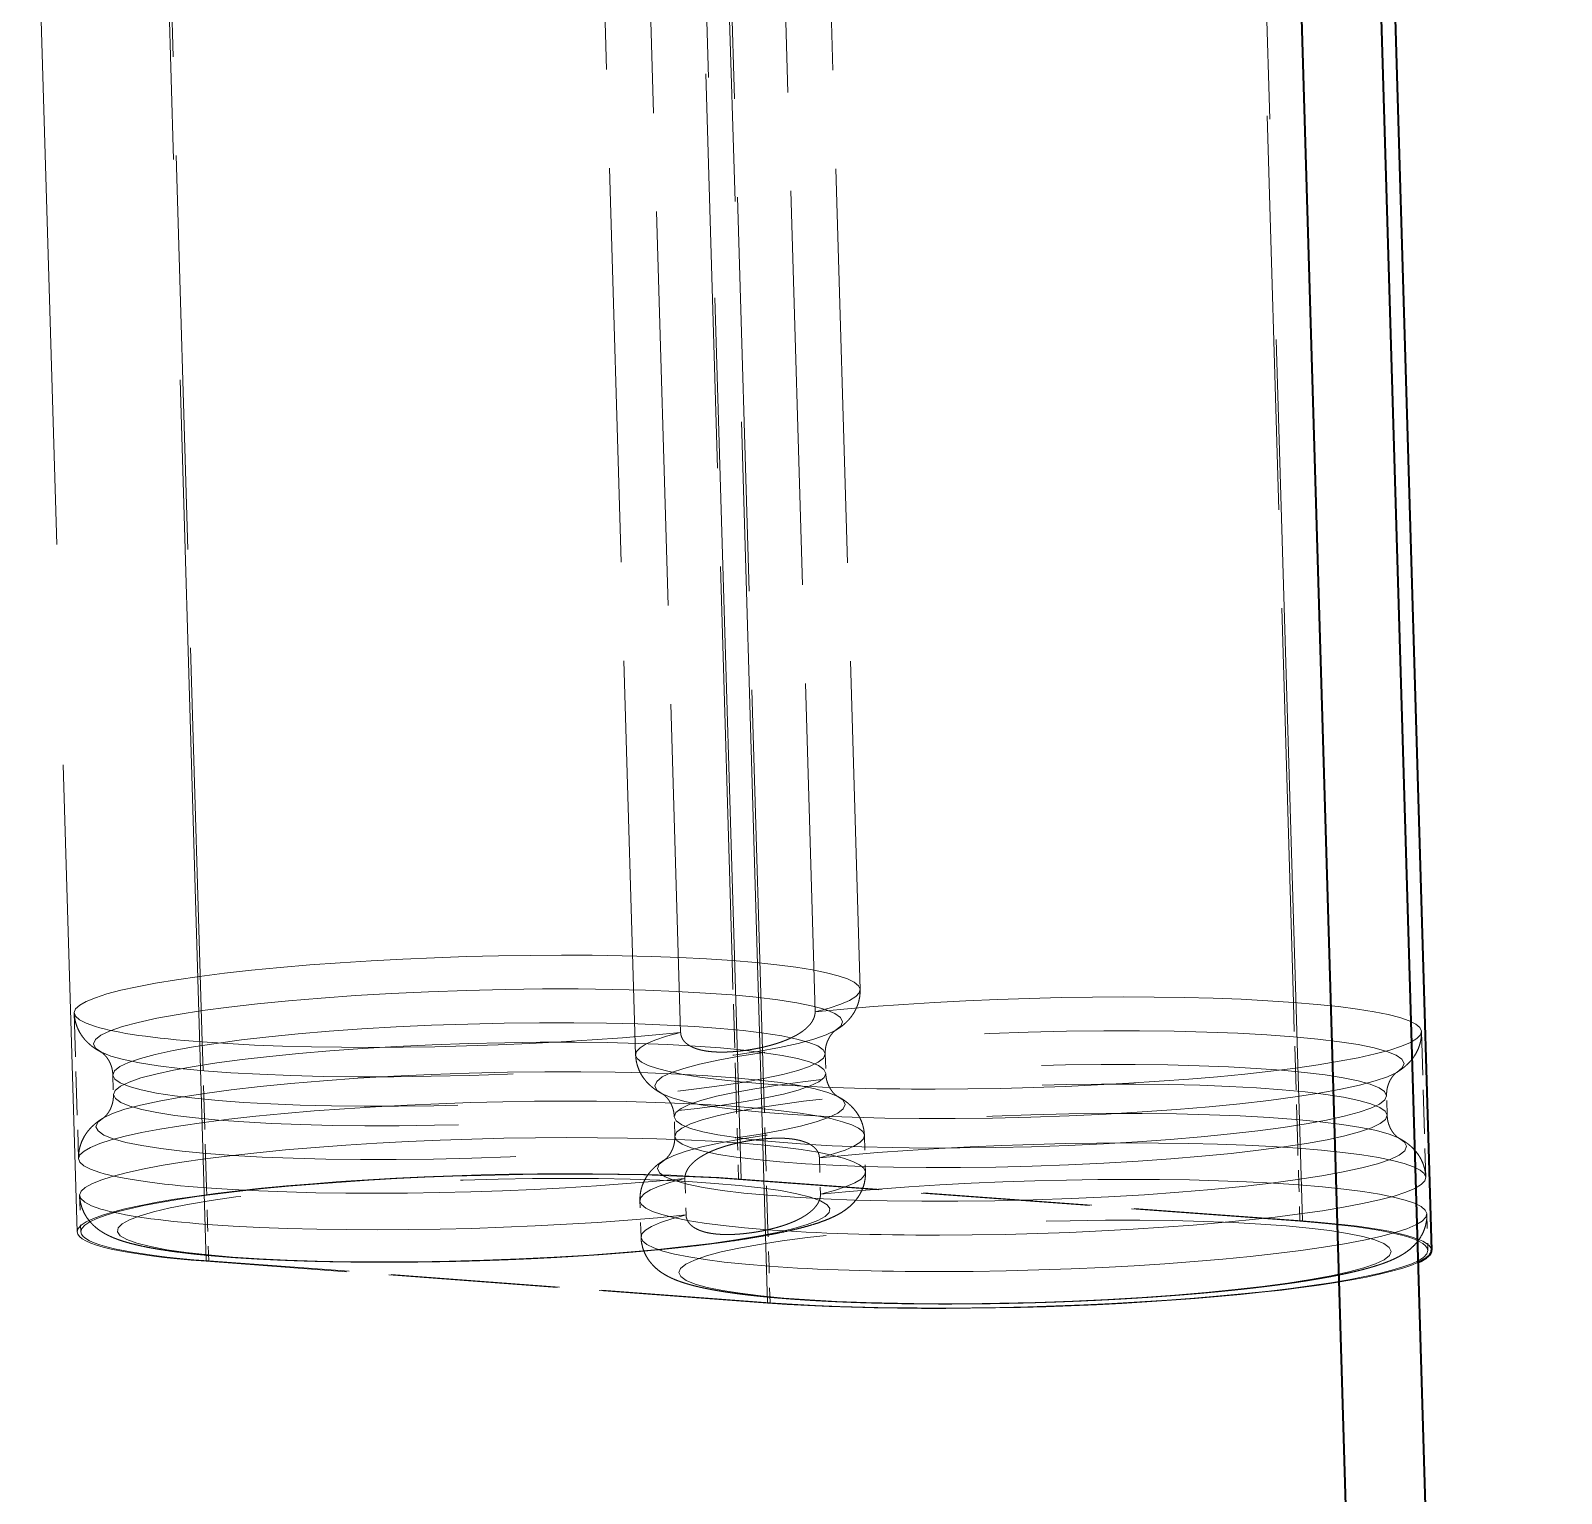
# Model space of a CAD drawing. Extents: x 23 to 417, y 3 to 294.
# Drawn here: x 377.28 to 387.7, y 137.22 to 147.18 of the extents above; entities that cross this region are included whole.
import ezdxf

# ---------------------------------------------------------------- set-up
doc = ezdxf.new("R2010")
doc.units = 0
doc.linetypes.add('DASHED', pattern=[15, 12, -3])
doc.layers.get('0').update_dxf_attribs({"lineweight": 13})

# ---------------------------------------------------------------- blocks, each defined once
blk = doc.blocks.new('BLOCK3535')
at = {"color": 7, "lineweight": 35}
for p, q in [((69.79528294603904, -52.99696835529077), (66.89917676755567, 44.82391701292946)), ((70.873595123726, -52.83130942514593), (67.97748894524264, 44.9895759430743)), ((68.47520195605995, 34.44567831925089), (69.107346959484, 13.09391146227012))]:
    blk.add_line(p, q, dxfattribs=at)
at = {"color": 7, "linetype": 'DASHED', "lineweight": 13}
for p, q in [((59.70868584042728, 14.06214800338061), (59.07654083700324, 35.41391486036138)), ((67.34901563068671, 13.49320678853637), (66.71687062726268, 34.84497364551714)), ((50.03960230881822, 34.69501240814992), (50.67174731224227, 13.34324555116915)), ((52.43007864103993, 12.94395022490295), (51.79793363761588, 34.29571708188372)), ((60.07040843129897, 12.37500901005866), (59.43826342787493, 33.72677586703942))]:
    blk.add_line(p, q, dxfattribs=at)
at = {"color": 7, "linetype": 'DASHED', "lineweight": 13, "ltscale": 0.4470932620003446}
for p, q in [((59.58678230532666, 17.03628746743875), (59.05754462804143, 34.91218530119009)), ((60.79959378786589, 34.51663137136362), (61.32883146515113, 16.64073353761228)), ((60.18675247366072, 34.21430837682939), (60.71599015094596, 16.33841054307805)), ((67.22711209558611, 16.46734625259451), (66.69787441830084, 34.34324408634585)), ((52.37556961704509, 15.9284433720952), (51.84633193975984, 33.80434120584653)), ((58.35745388439999, 33.933276915363), (58.88669156168524, 16.05737908161166)), ((58.27384991088159, 15.7550672444932), (57.74461223359636, 33.63096507824454)), ((60.01589940730452, 15.35950215725097), (59.48666173001926, 33.2353999910023))]:
    blk.add_line(p, q, dxfattribs=at)
at = {"color": 7, "linetype": 'DASHED', "lineweight": 13, "ltscale": 0.0496770291111495}
blk.add_line((59.6455864916917, 15.05007659702193), (59.58678230532668, 17.03628746743875), dxfattribs=at)
at = {"color": 7, "linetype": 'DASHED', "lineweight": 13, "ltscale": 0.04967702911114941}
for p, q in [((67.28591628195113, 14.4811353821777), (67.22711209558611, 16.46734625259451)), ((50.63352000800346, 16.32401220582288), (50.69232419436848, 14.33780133540606)), ((68.96916225008482, 16.07175917616549), (69.02796643644984, 14.08554830574867)), ((60.07470359366954, 13.37329128683415), (60.01589940730452, 15.35950215725096))]:
    blk.add_line(p, q, dxfattribs=at)
at = {"color": 7, "linetype": 'DASHED', "lineweight": 13, "ltscale": 0.04967702911114959}
blk.add_line((52.43437380341011, 13.94223250167838), (52.37556961704509, 15.9284433720952), dxfattribs=at)
at = {"color": 7, "linetype": 'DASHED', "lineweight": 13, "ltscale": 0.006655459916353449}
blk.add_line((60.8545131826306, 15.76588990748439), (60.86239144975463, 15.4997881081214), dxfattribs=at)
at = {"color": 7, "linetype": 'DASHED', "lineweight": 13, "ltscale": 0.006655459916354968}
blk.add_line((51.15876465898218, 15.47873186099571), (51.16664292610622, 15.21263006163266), dxfattribs=at)
at = {"color": 7, "linetype": 'DASHED', "lineweight": 13, "ltscale": 0.01241925727778715}
blk.add_line((59.66028753828296, 14.55352387941773), (59.6455864916917, 15.05007659702192), dxfattribs=at)
at = {"color": 7, "linetype": 'DASHED', "lineweight": 13, "ltscale": 0.006655459916354868}
blk.add_line((68.50272279489316, 14.930795100284), (68.49484452776913, 15.19689689964705), dxfattribs=at)
at = {"color": 7, "linetype": 'DASHED', "lineweight": 13, "ltscale": 0.006655459916353547}
blk.add_line((58.80697116148653, 14.64374063978159), (58.79909289436249, 14.90984243914459), dxfattribs=at)
at = {"color": 7, "linetype": 'DASHED', "lineweight": 13, "ltscale": 0.01241925727778724}
for p, q in [((61.38763565151616, 14.65452266719546), (61.40233669810742, 14.15796994959126)), ((67.30061732854239, 13.98458266457349), (67.28591628195113, 14.48113538217769)), ((52.44907485000137, 13.44567978407418), (52.43437380341011, 13.94223250167838)), ((60.0894046402608, 12.87673856922994), (60.07470359366954, 13.37329128683414))]:
    blk.add_line(p, q, dxfattribs=at)
at = {"color": 7, "linetype": 'DASHED', "lineweight": 13, "ltscale": 0.01241925727778733}
for p, q in [((59.67498858487421, 14.05697116181353), (59.66028753828296, 14.55352387941773)), ((67.31531837513364, 13.48802994696929), (67.30061732854239, 13.98458266457349)), ((58.34735514383788, 13.27230365647218), (58.33265409724662, 13.76885637407638)), ((52.46377589659262, 12.94912706646998), (52.44907485000137, 13.44567978407418)), ((60.10410568685205, 12.38018585162574), (60.0894046402608, 12.87673856922994))]:
    blk.add_line(p, q, dxfattribs=at)
at = {"color": 7, "linetype": 'DASHED', "lineweight": 13, "ltscale": 0.01241925727778742}
for p, q in [((60.77479433731099, 14.35219967266124), (60.78949538390224, 13.85564695505703)), ((58.94549574805026, 14.07116821119484), (58.96019679464152, 13.57461549359064))]:
    blk.add_line(p, q, dxfattribs=at)
at = {"color": 7, "linetype": 'DASHED', "lineweight": 13, "ltscale": 0.1915370940083704}
for p, q in [((67.31531837513364, 13.48802994696929), (59.67498858487421, 14.05697116181353)), ((67.34901563068672, 13.49320678853637), (59.70868584042729, 14.06214800338061)), ((60.07040843129936, 12.37500901005872), (52.43007864103993, 12.94395022490295)), ((60.10410568685205, 12.38018585162574), (52.46377589659262, 12.94912706646998))]:
    blk.add_line(p, q, dxfattribs=at)
at = {"color": 7, "linetype": 'DASHED', "lineweight": 13, "ltscale": 0.01241852411226324}
blk.add_line((50.70702524095974, 13.84124861780187), (50.72172541343252, 13.34472521378927), dxfattribs=at)
at = {"color": 7, "linetype": 'DASHED', "lineweight": 13, "ltscale": 0.01241953417197849}
blk.add_line((69.0426674830411, 13.58899558814446), (69.05736885829373, 13.09243179964999), dxfattribs=at)
at = {"color": 7, "linetype": 'DASHED', "lineweight": 13}
for centre, major_axis, start_param, end_param in [((55.98117446899414, 16.48236465454102), (-5.347656726837158, -0.1583238840103149), 3.969098829826194, 6.610691483415978), ((55.98117446899414, 16.48236465454102), (-5.347656726837158, -0.1583238840103149), 2.654779322629619, 3.969098829826173), ((55.9939079284668, 16.05233764648438), (-5.097766399383545, -0.1509255617856979), 0.3275061762363942, 6.61069148341598), ((63.62150573730469, 15.91342449188232), (5.347656726837158, 0.1583238840103149), 0.8275061762363841, 2.14182568343293), ((63.62150573730469, 15.91342449188232), (5.347656726837158, 0.1583238840103149), 4.469098829826175, 7.110691483415967), ((56.00663757324219, 15.62231063842773), (-4.847875595092773, -0.1435272544622421), 0.3275061762363785, 6.610691483415965), ((55.98117446899414, 16.48236465454102), (-5.347656726837158, -0.1583238840103149), 0.3275061762363922, 0.8275061762363907), ((55.98117446899414, 16.48236465454102), (-5.347656726837158, -0.1583238840103149), 0.8275061762363907, 2.141825683432943), ((63.62150573730469, 15.91342449188232), (5.347656726837158, 0.1583238840103149), 2.654779322629604, 3.969098829826166), ((63.63423538208008, 15.48339653015137), (5.097766399383545, 0.1509255617856979), 1.327506176236345, 7.61069148341593), ((56.01451873779297, 15.35620880126953), (-4.847875595092773, -0.1435272544622421), 0.3275061762363785, 6.610691483415965), ((63.64696884155273, 15.05336952209473), (4.847875595092773, 0.1435272544622421), 1.327506176236383, 7.61069148341597), ((56.02724838256836, 14.92618179321289), (-5.097766399383545, -0.1509255617856979), 0.3275061762363771, 6.610691483415952), ((63.65484619140625, 14.78726768493652), (4.847875595092773, 0.1435272544622421), 1.327506176236383, 7.61069148341597), ((63.62150573730469, 15.91342449188232), (5.347656726837158, 0.1583238840103149), 3.969098829826172, 4.469098829826175), ((56.03998184204102, 14.49615478515625), (-5.347656726837158, -0.1583238840103149), 3.969098829826194, 6.610691483415978), ((56.03998184204102, 14.49615478515625), (-5.347656726837158, -0.1583238840103149), 2.65477932262962, 3.969098829826173), ((63.66757965087891, 14.35724067687988), (5.097766399383545, 0.1509255617856979), 1.327506176236384, 7.610691483415959), ((56.05467987060547, 13.99960136413574), (-5.347656726837158, -0.1583238840103149), 3.969098829826194, 6.610691483415978), ((63.6803092956543, 13.92721366882324), (5.347656726837158, 0.1583238840103149), 0.8275061762363841, 2.141825683432929), ((56.05467987060547, 13.99960136413574), (-5.347656726837158, -0.1583238840103149), 2.654779322629679, 3.969098829826173), ((63.6803092956543, 13.92721366882324), (5.347656726837158, 0.1583238840103149), 4.469098829826175, 7.110691483415967), ((56.06938171386719, 13.50304889678955), (-5.397634983062744, -0.1598035395145417), 3.96909882982618, 6.283185343021202), ((56.06938171386719, 13.50304889678955), (-5.347656726837158, -0.1583238840103149), 3.969098829826181, 6.283185343021201), ((56.06938171386719, 13.50304889678955), (4.847875595092773, 0.1435272544622421), 0.3275061762363778, 6.610691482180196), ((56.03998184204102, 14.49615478515625), (-5.347656726837158, -0.1583238840103149), 0.3275061762363922, 0.8275061762363907), ((56.03998184204102, 14.49615478515625), (-5.347656726837158, -0.1583238840103149), 0.8275061762363788, 2.14182568343293), ((63.6803092956543, 13.92721366882324), (5.347656726837158, 0.1583238840103149), 2.654779322629621, 3.969098829826172), ((63.69501113891602, 13.43066024780273), (5.347656726837158, 0.1583238840103149), 0.8275061762363893, 2.141825683432871), ((63.69501113891602, 13.43066024780273), (5.347656726837158, 0.1583238840103149), 4.469098829826175, 7.110691483415967), ((56.05467987060547, 13.99960136413574), (-5.347656726837158, -0.1583238840103149), 0.3275061762363922, 0.8275061762363907), ((56.05467987060547, 13.99960136413574), (-5.347656726837158, -0.1583238840103149), 0.827506176236388, 2.141825683432936), ((63.69501113891602, 13.43066024780273), (5.347656726837158, 0.1583238840103149), 2.654779322629611, 3.969098829826169), ((56.06938171386719, 13.50304889678955), (-5.397634983062744, -0.1598035395145417), 3.584161519786639e-08, 0.8275061762363827), ((56.06938171386719, 13.50304889678955), (-5.347656726837158, -0.1583238840103149), 3.58416145913806e-08, 0.8275061762363841), ((63.70971298217773, 12.93410778045654), (4.847875595092773, 0.1435272544622421), 1.327506176236384, 7.610691482180198), ((63.6803092956543, 13.92721366882324), (5.347656726837158, 0.1583238840103149), 3.969098829826172, 4.469098829826175), ((63.70971298217773, 12.93410778045654), (-5.347656726837158, -0.1583238840103149), 3.141592689431407, 3.969098829826174), ((63.70971298217773, 12.93410778045654), (-5.397634983062744, -0.1598035395145417), 3.141592689431407, 3.969098829826174), ((63.70971298217773, 12.93410778045654), (-5.397634983062744, -0.1598035395145417), 0.8275061762363787, 2.879018462041219), ((63.70971298217773, 12.93410778045654), (-5.347656726837158, -0.1583238840103149), 0.8275061762363788, 3.141592689431407), ((63.69501113891602, 13.43066024780273), (5.347656726837158, 0.1583238840103149), 3.969098829826172, 4.469098829826175)]:
    blk.add_ellipse(centre, major_axis=major_axis, ratio=0.1134773610726188, start_param=start_param, end_param=end_param, dxfattribs=at)
at = {"color": 7, "lineweight": 35}
blk.add_ellipse((63.70971298217773, 12.93410778045654), major_axis=(-5.397634983062744, -0.1598035395145417), ratio=0.1134773610726188, start_param=2.879018462041219, end_param=3.141592689431407, dxfattribs=at)
at = {"color": 7, "linetype": 'DASHED', "lineweight": 13}
for points, degree, knots in [([(60.9943074351605, 16.08583756447209), (61.0027019820942, 16.09088781634037), (61.01966703785619, 16.10144544226856), (61.04502325267137, 16.11837467273866), (61.07064273116247, 16.13683873627976), (61.09641897775654, 16.15700542780264), (61.12235949084712, 16.17918408679348), (61.14836356431742, 16.203671636819), (61.17422395729524, 16.23074170991768), (61.20105238814595, 16.26228590317996), (61.22594922863535, 16.29594597083246), (61.24862731378016, 16.33157882592706), (61.26794900356727, 16.3668461215453), (61.2853912190097, 16.40467928332619), (61.3010187316697, 16.44628122996178), (61.31403298586834, 16.49160587878899), (61.32356447153198, 16.54029821414302), (61.32881978679958, 16.59025779226766), (61.32932902541008, 16.62391471105748), (61.32883146515114, 16.64073353761228)], 3, [0, 0, 0, 0, 0.02938746380598813, 0.05993829872691876, 0.09144664110869244, 0.1241046333062158, 0.1580937801789333, 0.1937988689218573, 0.2312167086941865, 0.2703474293386191, 0.3179583016943764, 0.3566888963409843, 0.3969786387954526, 0.4385053780724406, 0.4815651626183265, 0.5301787140682683, 0.5797998333637824, 0.6302281048432835, 0.6806724898547839, 0.6806724898547839, 0.6806724898547839, 0.6806724898547839]), ([(51.00028207343439, 15.78995331402209), (50.99484233672057, 15.79280247414659), (50.98128269599347, 15.80006872077789), (50.95960480486097, 15.81236472087718), (50.93517128797066, 15.82726044948632), (50.91048101586026, 15.84350734167835), (50.88559965239, 15.86126298826099), (50.86048259509192, 15.88080044082213), (50.83525242524321, 15.90232548489033), (50.81001062324776, 15.9261114376859), (50.7852815835641, 15.95205015905268), (50.76127104666158, 15.98030009158242), (50.7383416604454, 16.0108365803321), (50.71662268084761, 16.04399405968192), (50.69436291157531, 16.08359087040198), (50.67415524882321, 16.12771984712502), (50.65708730006017, 16.17617537151141), (50.64469701127089, 16.22423573920017), (50.63651544853766, 16.27373621950053), (50.63401615259455, 16.30724120989403), (50.63352000800343, 16.32401220582286)], 3, [0, 0, 0, 0, 0.0184216585888881, 0.04614949761160964, 0.0747550804106504, 0.1042545271195149, 0.1347989381272642, 0.1664324102819851, 0.1996882722616833, 0.2342553219719022, 0.2704362726613819, 0.3071454879041139, 0.3454178637015601, 0.3849226482378849, 0.4259704273921404, 0.4815898347259205, 0.530290615593846, 0.5799121307530847, 0.6302958337963979, 0.680596909808406, 0.680596909808406, 0.680596909808406, 0.680596909808406]), ([(60.71599015094586, 16.33841054307805), (60.71631571350244, 16.32741411699208), (60.71636745496025, 16.31641993693318), (60.71448780319562, 16.30502401058595), (60.70868071691287, 16.27410308197091), (60.69759847088149, 16.24484522457038), (60.68902103674267, 16.22750121466868), (60.66119790949101, 16.18068299743218), (60.62654625692608, 16.14163915107986), (60.60281053926366, 16.11896027118656), (60.54217626154107, 16.06826535039988), (60.4771382796487, 16.02768084926117), (60.4381260894673, 16.006309768983), (60.3588057677013, 15.96769801082339), (60.27847975603033, 15.93619995823116), (60.23872884608944, 15.92204480667031), (60.11959334347097, 15.88328324592181), (59.99872769101759, 15.85362958088094), (59.91954075518474, 15.83731106857807), (59.75888943785947, 15.80987403009554), (59.59803896703838, 15.79423775974214), (59.51775538807883, 15.78950246790909), (59.36928004861954, 15.78745046704659), (59.22169684129889, 15.80391163630513), (59.15732483959354, 15.81619174681871), (59.07252000513546, 15.83987250774992), (58.99558569764228, 15.88532658456659), (58.97970169266883, 15.89612000343941), (58.95418441184238, 15.91644340985889), (58.93152476032438, 15.94130000607684), (58.92293320805739, 15.95218193236739), (58.90812312743027, 15.97458910949499), (58.89705872345919, 16.00004407105929), (58.89284391289583, 16.01279010751087), (58.88903261687257, 16.02959307240672), (58.88726074642404, 16.04677915906996), (58.88689140013816, 16.05029415286367), (58.88679647137855, 16.05383557924987), (58.88669156168524, 16.05737908161167)], 5, [0, 0, 0, 0, 0, 0, 0.09568695837362104, 0.09568695837362104, 0.09568695837362104, 0.2717462346542147, 0.2717462346542147, 0.2717462346542147, 0.5851331522935759, 0.5851331522935759, 0.5851331522935759, 1.048630429982077, 1.048630429982077, 1.048630429982077, 1.499690680651632, 1.499690680651632, 1.499690680651632, 2.395696905014481, 2.395696905014481, 2.395696905014481, 3.282694064858846, 3.282694064858846, 3.282694064858846, 4.026312860036554, 4.026312860036554, 4.026312860036554, 4.22585021678458, 4.22585021678458, 4.22585021678458, 4.361128318706107, 4.361128318706107, 4.361128318706107, 4.481266152450825, 4.481266152450825, 4.481266152450825, 4.512100439912917, 4.512100439912917, 4.512100439912917, 4.512100439912917, 4.512100439912917, 4.512100439912917]), ([(60.99430743516056, 16.08583756447207), (60.99505649907303, 16.08629066516248), (60.99580556298592, 16.08674376585301), (60.9929701191975, 16.08492645083957), (60.99135326286258, 16.0838312819882), (60.99034998990864, 16.08309205632454), (60.9899582669247, 16.08278972328364), (60.98873946305977, 16.08182561617158), (60.98709937767984, 16.08055738295469), (60.98584604833143, 16.07958716910673), (60.98279761903908, 16.07719771940019), (60.98006723945812, 16.07491905752055), (60.97855500935631, 16.07361493832457), (60.97261265701241, 16.06835734679383), (60.96655845718759, 16.06264396815978), (60.96218114942237, 16.05826753389096), (60.9514412170829, 16.04691487512062), (60.94134056927851, 16.03487748186776), (60.935462079912, 16.02735315474266), (60.92054674104547, 16.00688477030739), (60.90740354470567, 15.98520314172141), (60.89990552847424, 15.9712879943197), (60.87750452717844, 15.92433593993932), (60.86272439942226, 15.87419667628108), (60.85424612767653, 15.83827857961282), (60.85437965515361, 15.80208424354864), (60.85451318263059, 15.76588990748439)], 5, [0, 0, 0, 0, 0, 0, 0.003762687089900415, 0.003762687089900415, 0.003762687089900415, 0.007042402968532965, 0.007042402968532965, 0.007042402968532965, 0.01445707540985151, 0.01445707540985151, 0.01445707540985151, 0.02465623205545843, 0.02465623205545843, 0.02465623205545843, 0.0553713218881382, 0.0553713218881382, 0.0553713218881382, 0.1030437869883637, 0.1030437869883637, 0.1030437869883637, 0.1819357216763287, 0.1819357216763287, 0.1819357216763287, 0.3627885116298544, 0.3627885116298544, 0.3627885116298544, 0.3627885116298544, 0.3627885116298544, 0.3627885116298544]), ([(68.63463864690914, 15.51689720520775), (68.64234726210833, 15.52153709504752), (68.65781208418451, 15.53113203934122), (68.67969688482896, 15.54561125776896), (68.70053695267748, 15.56029921163802), (68.72037594424586, 15.57516958277916), (68.74030829022999, 15.59111749256569), (68.76026096680565, 15.60822824263598), (68.78029885996614, 15.62672577816299), (68.80025796851439, 15.64666721411986), (68.82014661096272, 15.66830303612726), (68.84344806547134, 15.69608431061867), (68.86945517976578, 15.7313381653604), (68.89665024705181, 15.77532560977639), (68.92091601633749, 15.8236735501562), (68.93602897535048, 15.86255826387676), (68.94778935209028, 15.89937199052883), (68.9567694488573, 15.93353045025772), (68.96486068830492, 15.97883762988884), (68.96925421870849, 16.025118420368), (68.96962280612527, 16.05622463739339), (68.96916225008485, 16.07175917616548)], 3, [0, 0, 0, 0, 0.0269901134340611, 0.05459310120352322, 0.07870998704906695, 0.1034683063126092, 0.1289618078887723, 0.1552776993364235, 0.1823060501506454, 0.2107536757593591, 0.2398956473194926, 0.2704418325320105, 0.3194965066235887, 0.3711809606201315, 0.4253994960510646, 0.4815651884779237, 0.4961101494727501, 0.5413365852138772, 0.5873960528302409, 0.6340372563126714, 0.6806345512360956, 0.6806345512360956, 0.6806345512360956, 0.6806345512360956]), ([(51.0002820734344, 15.7899533140221), (50.99975571083263, 15.79023275524746), (50.9992293482313, 15.79051219647292), (51.00103399341668, 15.78950689237944), (51.00192748726434, 15.7889810498806), (51.00254540275998, 15.78859405823346), (51.00279882867062, 15.78843046627218), (51.00372076032421, 15.78782550486901), (51.00491436458113, 15.78704862864684), (51.00587318686493, 15.78642193235061), (51.00828039964721, 15.7848293573103), (51.01046032245527, 15.78330566305382), (51.01170040590431, 15.78241314102798), (51.01658955447547, 15.77881249401199), (51.02160926189867, 15.77489274989542), (51.02526167076849, 15.77189249929656), (51.0371695878404, 15.76164071434706), (51.04846871892425, 15.75055336887037), (51.05602434407125, 15.74247455437489), (51.07336271688753, 15.72243027555865), (51.08883099269363, 15.70089409452094), (51.09720180708361, 15.68792151927921), (51.12394539481816, 15.6417133224288), (51.14291900916238, 15.59145808199723), (51.15457052447233, 15.55448887531136), (51.15666759172726, 15.51661036815353), (51.15876465898218, 15.4787318609957)], 5, [0, 0, 0, 0, 0, 0, 0.002273027252703655, 0.002273027252703655, 0.002273027252703655, 0.004236927753239497, 0.004236927753239497, 0.004236927753239497, 0.009613612483493995, 0.009613612483493995, 0.009613612483493995, 0.01741457078956382, 0.01741457078956382, 0.01741457078956382, 0.04090305889629413, 0.04090305889629413, 0.04090305889629413, 0.09623396692220719, 0.09623396692220719, 0.09623396692220719, 0.1732878539735976, 0.1732878539735976, 0.1732878539735976, 0.3628437903783539, 0.3628437903783539, 0.3628437903783539, 0.3628437903783539, 0.3628437903783539, 0.3628437903783539]), ([(58.6406098649414, 15.22101314640833), (58.63182021328864, 15.22561850217464), (58.61415390513257, 15.23521264385059), (58.58774675430892, 15.25068340165141), (58.56109880779641, 15.26760310371431), (58.53420810574336, 15.2862040865251), (58.50704757372328, 15.30679167609419), (58.4796981355978, 15.32966572434821), (58.45233610445518, 15.35512126764944), (58.42340113116418, 15.38533373658993), (58.3935506108585, 15.42114811262869), (58.36380663217525, 15.4634308143269), (58.33671411953239, 15.51026151900323), (58.31458606901921, 15.55851207823833), (58.29745948802834, 15.60710128224012), (58.28507671075037, 15.65506846330865), (58.27686235400369, 15.70462615409539), (58.27435027283757, 15.7381898071824), (58.27384991088161, 15.75506724449319)], 3, [0, 0, 0, 0, 0.02976675194623625, 0.06030260328882028, 0.09179726860935294, 0.1244417256680754, 0.1583661618163987, 0.1940063087609918, 0.2313590140702875, 0.2704244462663919, 0.3194339056891629, 0.3710826259812575, 0.4253270913783827, 0.4815158275708124, 0.5300734215307802, 0.5797042833423769, 0.6299461171037072, 0.6805659686824503, 0.6805659686824503, 0.6805659686824503, 0.6805659686824503]), ([(60.86239144975464, 15.4997881081214), (60.86448851700948, 15.46190960096355), (60.86658558426473, 15.42403109380581), (60.87823709957425, 15.3870618871198), (60.89721071391871, 15.33680664668834), (60.92395430165324, 15.2905984498379), (60.93232511604315, 15.27762587459616), (60.94779339184937, 15.25608969355848), (60.96513176466544, 15.2360454147422), (60.97268738981266, 15.22796660024677), (60.98398652089641, 15.21687925477005), (60.99589443796826, 15.20662746982052), (60.99954684683826, 15.20362721922174), (61.00456655426127, 15.1997074751051), (61.0094557028325, 15.19610682808912), (61.01069578628159, 15.19521430606329), (61.01287570908957, 15.19369061180679), (61.01528292187191, 15.19209803676651), (61.01624174415565, 15.19147134047026), (61.01743534841259, 15.19069446424811), (61.01835728006625, 15.19008950284494), (61.01861070597679, 15.18992591088363), (61.01922862147255, 15.18953891923651), (61.02012211532005, 15.18901307673764), (61.02192676050566, 15.18800777264424), (61.02140039790407, 15.18828721386963), (61.02087403530241, 15.188566655095)], 5, [0, 0, 0, 0, 0, 0, 0.1895559364047538, 0.1895559364047538, 0.1895559364047538, 0.2666098234561465, 0.2666098234561465, 0.2666098234561465, 0.3219407314820485, 0.3219407314820485, 0.3219407314820485, 0.3454292195887892, 0.3454292195887892, 0.3454292195887892, 0.3532301778948737, 0.3532301778948737, 0.3532301778948737, 0.3586068626251124, 0.3586068626251124, 0.3586068626251124, 0.3605707631256493, 0.3605707631256493, 0.3605707631256493, 0.3628437903783542, 0.3628437903783542, 0.3628437903783542, 0.3628437903783542, 0.3628437903783542, 0.3628437903783542]), ([(68.63463864690918, 15.51689720520777), (68.63520036262013, 15.5172401815243), (68.63576207833161, 15.51758315784094), (68.63409487965676, 15.5165163046717), (68.63286344376058, 15.51569790712109), (68.6321024712778, 15.51515710231298), (68.63180784029186, 15.51493962302642), (68.6309723959483, 15.51430977940377), (68.6298879470968, 15.51350396551906), (68.62910273762728, 15.51291962204268), (68.62720305234299, 15.51149226391347), (68.62547014403427, 15.51012898886513), (68.62450423262032, 15.50935084711904), (68.62083223097402, 15.50633706968493), (68.61707824525197, 15.5031100818709), (68.61436669462927, 15.50068410230255), (68.6056295404783, 15.49256381221142), (68.59727807941562, 15.48394171593729), (68.59168361172067, 15.47775456929605), (68.57369115507458, 15.45656769161267), (68.55786652672978, 15.43364535913574), (68.54783853332522, 15.41693596388871), (68.52131005287487, 15.36585901303983), (68.50404573566861, 15.31061954701026), (68.49441031958904, 15.27294737992639), (68.49462742367908, 15.2349221397867), (68.49484452776913, 15.19689689964705)], 5, [0, 0, 0, 0, 0, 0, 0.002687357082147246, 0.002687357082147246, 0.002687357082147246, 0.005009239458379184, 0.005009239458379184, 0.005009239458379184, 0.00962711034998005, 0.00962711034998005, 0.00962711034998005, 0.01594563813566481, 0.01594563813566481, 0.01594563813566481, 0.03402367398460427, 0.03402367398460427, 0.03402367398460427, 0.07575931344659527, 0.07575931344659527, 0.07575931344659527, 0.1729196950680335, 0.1729196950680335, 0.1729196950680335, 0.3629409337031807, 0.3629409337031807, 0.3629409337031807, 0.3629409337031807, 0.3629409337031807, 0.3629409337031807]), ([(51.16664292610621, 15.21263006163266), (51.1667764535831, 15.1764357255684), (51.16690998106041, 15.14024138950423), (51.15843170931458, 15.104323292836), (51.14365158155833, 15.05418402917773), (51.12125058026255, 15.00723197479735), (51.11375256403113, 14.99331682739565), (51.1006093676914, 14.97163519880969), (51.08569402882472, 14.95116681437437), (51.07981553945845, 14.94364248724932), (51.06971489165377, 14.93160509399642), (51.05897495931451, 14.92025243522611), (51.05459765154906, 14.91587600095724), (51.04854345172448, 14.91016262232325), (51.04260109938047, 14.90490503079248), (51.04108886927863, 14.90360091159651), (51.03835848969779, 14.90132224971688), (51.03531006040534, 14.89893280001032), (51.03405673105702, 14.89796258616239), (51.03241664567702, 14.89669435294548), (51.03119784181207, 14.89573024583341), (51.03080611882825, 14.89542791279253), (51.02980284587413, 14.89468868712886), (51.02818598953935, 14.89359351827748), (51.02535054575095, 14.89177620326411), (51.02609960966368, 14.89222930395455), (51.02684867357626, 14.892682404645)], 5, [0, 0, 0, 0, 0, 0, 0.1808527899535162, 0.1808527899535162, 0.1808527899535162, 0.2597447246414855, 0.2597447246414855, 0.2597447246414855, 0.3074171897417089, 0.3074171897417089, 0.3074171897417089, 0.3381322795743825, 0.3381322795743825, 0.3381322795743825, 0.3483314362199948, 0.3483314362199948, 0.3483314362199948, 0.3557461086613066, 0.3557461086613066, 0.3557461086613066, 0.3590258245399388, 0.3590258245399388, 0.3590258245399388, 0.3627885116298388, 0.3627885116298388, 0.3627885116298388, 0.3627885116298388, 0.3627885116298388, 0.3627885116298388]), ([(58.64060986494137, 15.22101314640831), (58.63983522929927, 15.2214201819737), (58.63906059365759, 15.22182721753919), (58.64203684564422, 15.22016005000384), (58.64372870399727, 15.21915433369154), (58.64477890267948, 15.21847168522914), (58.64518916389644, 15.21819162908922), (58.64646433769622, 15.21729847788026), (58.64818291612114, 15.21612396997324), (58.64949604058483, 15.21522577927469), (58.65268992605036, 15.213012789675), (58.65555720758729, 15.21089262556125), (58.657146634613, 15.20967697577995), (58.66080605320931, 15.20680364168354), (58.66451368657404, 15.20377603665999), (58.66664220207154, 15.20199773575329), (58.67444824893232, 15.19531795417441), (58.68182941455295, 15.18837336566951), (58.68707847204182, 15.18314177431968), (58.7056093867328, 15.16365239378081), (58.72216601044085, 15.14245339470884), (58.73317189341707, 15.12636434693822), (58.76267809423342, 15.07694580234211), (58.78316185841311, 15.0228457648627), (58.79486611558236, 14.98578558089369), (58.79697950497251, 14.94781401001916), (58.7990928943625, 14.90984243914459)], 5, [0, 0, 0, 0, 0, 0, 0.003785294533559663, 0.003785294533559663, 0.003785294533559663, 0.007084716008265708, 0.007084716008265708, 0.007084716008265708, 0.01452446331266479, 0.01452446331266479, 0.01452446331266479, 0.02474588000285219, 0.02474588000285219, 0.02474588000285219, 0.03852022470532616, 0.03852022470532616, 0.03852022470532616, 0.07563104204174366, 0.07563104204174366, 0.07563104204174366, 0.1727754365299284, 0.1727754365299284, 0.1727754365299284, 0.3627978975309286, 0.3627978975309286, 0.3627978975309286, 0.3627978975309286, 0.3627978975309286, 0.3627978975309286]), ([(61.38763565151618, 14.65452266719546), (61.38713965406623, 14.67128868936393), (61.38463964577812, 14.70478864782391), (61.37645915116286, 14.7542842319026), (61.36406879472885, 14.80234459708994), (61.3470008642518, 14.85080012215251), (61.32679319628365, 14.89492909868268), (61.30453342808528, 14.93452590944246), (61.28281444824139, 14.96768338878317), (61.25988506208782, 14.99821987753516), (61.23587452516939, 15.02646981006431), (61.21114548548984, 15.05240853143125), (61.18590368349335, 15.07619448422677), (61.16067351364489, 15.09771952829498), (61.13555645634677, 15.11725698085614), (61.11067509287651, 15.13501262743876), (61.08598482076611, 15.15125951963081), (61.06155130387579, 15.16615524823994), (61.0398734127433, 15.17845124833922), (61.02631377201624, 15.18571749497051), (61.02087403530243, 15.188566655095)], 3, [0, 0, 0, 0, 0.0502861799350458, 0.1006698829783561, 0.1502913981375966, 0.1989921790055137, 0.2546115863393071, 0.2956593654935544, 0.335164150029884, 0.373436525827323, 0.4101457410700464, 0.4463266917595287, 0.4808937414697438, 0.5141496034494509, 0.5457830756041695, 0.5763274866119205, 0.6058269333207957, 0.6344325161198365, 0.6621603551425581, 0.6805820137313898, 0.6805820137313898, 0.6805820137313898, 0.6805820137313898]), ([(50.69232419436852, 14.33780133540605), (50.69182678124888, 14.35461518827152), (50.69233705225597, 14.38826712617807), (50.6975915818395, 14.43822175378911), (50.70712313732963, 14.48691409063763), (50.72013737370689, 14.5322387390834), (50.73576489054793, 14.57384068580848), (50.75320710496, 14.61167384756731), (50.77252879500936, 14.64694114319115), (50.7952068800839, 14.68257399828425), (50.82010372059499, 14.7162340659372), (50.84693215144057, 14.74777825919939), (50.8727925444196, 14.77484833229807), (50.89879661788959, 14.79933588232357), (50.92473713098022, 14.82151454131441), (50.95051337757427, 14.8416812328373), (50.97613285606536, 14.86014529637839), (51.00148907088055, 14.87707452684851), (51.01845412664254, 14.8876321527767), (51.02684867357627, 14.892682404645)], 3, [0, 0, 0, 0, 0.05042948964550778, 0.1008577611250011, 0.1504788804205078, 0.1990924318704372, 0.2421522164163339, 0.283678955693317, 0.323968698147784, 0.3626992927943896, 0.4103101651501241, 0.4494408857945343, 0.4868587255668584, 0.522563814309766, 0.556552961182475, 0.5892109533799916, 0.6207192957617611, 0.6512701306826671, 0.6806575944887102, 0.6806575944887102, 0.6806575944887102, 0.6806575944887102]), ([(68.50272279489317, 14.930795100284), (68.50485176365125, 14.89254366253569), (68.50698073240997, 14.85429222478753), (68.51886374137914, 14.81697242869897), (68.53977084011561, 14.76216362134452), (68.56994672945555, 14.71220539845492), (68.58136190812584, 14.69576325875792), (68.59818492295807, 14.67461083403761), (68.61700339986967, 14.65523010854024), (68.62201919876875, 14.65032448944698), (68.62907240359965, 14.6437981997808), (68.63651455550975, 14.63751422331627), (68.6385515498931, 14.63583382287544), (68.64208623260548, 14.63298218047618), (68.64557443318267, 14.63027351554585), (68.64708127283178, 14.62913268416447), (68.64980112841278, 14.62713935376621), (68.65282400372303, 14.62505862302276), (68.65407006102748, 14.62421170665055), (68.65570388610266, 14.62310260439084), (68.65692333341784, 14.62225608419801), (68.65731568684528, 14.62199040812671), (68.65831729051135, 14.62134328967884), (68.65992168023074, 14.62039210349741), (68.66269423153884, 14.61883911454135), (68.66195002792648, 14.61923175378082), (68.6612058243143, 14.61962439302029)], 5, [0, 0, 0, 0, 0, 0, 0.1914229844211839, 0.1914229844211839, 0.1914229844211839, 0.2911575924228699, 0.2911575924228699, 0.2911575924228699, 0.3262907201814632, 0.3262907201814632, 0.3262907201814632, 0.339405910488338, 0.339405910488338, 0.339405910488338, 0.3490566520601552, 0.3490566520601552, 0.3490566520601552, 0.3561088761785803, 0.3561088761785803, 0.3561088761785803, 0.3592391949130467, 0.3592391949130467, 0.3592391949130467, 0.3628304846238984, 0.3628304846238984, 0.3628304846238984, 0.3628304846238984, 0.3628304846238984, 0.3628304846238984]), ([(58.80697116148657, 14.64374063978159), (58.80718826557646, 14.6057153996419), (58.8074053696668, 14.56769015950229), (58.79776995358694, 14.53001799241837), (58.78050563638081, 14.47477852638883), (58.75397715593053, 14.42370157553994), (58.74394916252578, 14.40699218029292), (58.72812453418117, 14.38406984781597), (58.71013207753496, 14.36288297013259), (58.70453760984006, 14.35669582349135), (58.69618614877731, 14.34807372721722), (58.68744899462651, 14.33995343712611), (58.68473744400359, 14.3375274575577), (58.68098345828177, 14.33430046974373), (58.6773114566353, 14.33128669230959), (58.67634554522149, 14.33050855056353), (58.67461263691267, 14.32914527551518), (58.67271295162833, 14.32771791738592), (58.67192774215904, 14.32713357390961), (58.67084329330727, 14.32632776002485), (58.67000784896389, 14.32569791640223), (58.66971321797786, 14.32548043711568), (58.66895224549515, 14.32493963230758), (58.6677208095989, 14.32412123475697), (58.66605361092432, 14.3230543815877), (58.66661532663537, 14.32339735790429), (58.66717704234649, 14.32374033422088)], 5, [0, 0, 0, 0, 0, 0, 0.1900212386351368, 0.1900212386351368, 0.1900212386351368, 0.2871816202565727, 0.2871816202565727, 0.2871816202565727, 0.3289172597185689, 0.3289172597185689, 0.3289172597185689, 0.3469952955675076, 0.3469952955675076, 0.3469952955675076, 0.3533138233531857, 0.3533138233531857, 0.3533138233531857, 0.3579316942448022, 0.3579316942448022, 0.3579316942448022, 0.3602535766210127, 0.3602535766210127, 0.3602535766210127, 0.3629409337031351, 0.3629409337031351, 0.3629409337031351, 0.3629409337031351, 0.3629409337031351, 0.3629409337031351]), ([(58.94549574805023, 14.07116821119484), (58.94517018530505, 14.08216464365103), (58.94468333534356, 14.0931763005102), (58.94699901890303, 14.10455464030792), (58.95280535830707, 14.13548700525025), (58.96389930397855, 14.16475395291912), (58.97245557329925, 14.18205741502441), (59.00028246755401, 14.22888928094532), (59.03493740861495, 14.26794378719137), (59.058682125153, 14.29062255881091), (59.11931472346451, 14.34131721219224), (59.18435220713856, 14.38190148573116), (59.223371134446, 14.40327556019299), (59.30269611794085, 14.44188455947785), (59.38302098070864, 14.47338149313123), (59.42276787857298, 14.48753730417796), (59.54189638903681, 14.52629951015394), (59.6627719875365, 14.55595114984938), (59.7419528453115, 14.57226981683554), (59.90260182572479, 14.59970659195064), (60.06346172095923, 14.61534116235467), (60.14374003116388, 14.62007677312278), (60.29221709051609, 14.62212789896826), (60.43979914890342, 14.60566549625736), (60.50417257661275, 14.59338458574177), (60.58897610831308, 14.56970258359465), (60.66590984948901, 14.52424600283139), (60.68179401281986, 14.51345198459151), (60.70731054318553, 14.49312739659823), (60.72996892897051, 14.46826934045074), (60.73856363682353, 14.45738698391431), (60.75159331740623, 14.43767409061068), (60.76171475608587, 14.41560209488071), (60.76520846266997, 14.40647231272833), (60.77011512907147, 14.39031335223028), (60.77313970011457, 14.37334457158473), (60.77424630209684, 14.36636487766188), (60.77458462555869, 14.35928304185156), (60.77479433731093, 14.35219967266124)], 5, [0, 0, 0, 0, 0, 0, 0.09568701380491462, 0.09568701380491462, 0.09568701380491462, 0.2718434354929607, 0.2718434354929607, 0.2718434354929607, 0.5852546111121033, 0.5852546111121033, 0.5852546111121033, 1.048730891833893, 1.048730891833893, 1.048730891833893, 1.499794973658412, 1.499794973658412, 1.499794973658412, 2.395802010212022, 2.395802010212022, 2.395802010212022, 3.282801063706155, 3.282801063706155, 3.282801063706155, 4.026420406748381, 4.026420406748381, 4.026420406748381, 4.225958048101267, 4.225958048101267, 4.225958048101267, 4.361236285797403, 4.361236285797403, 4.361236285797403, 4.450651475372724, 4.450651475372724, 4.450651475372724, 4.512288415189371, 4.512288415189371, 4.512288415189371, 4.512288415189371, 4.512288415189371, 4.512288415189371]), ([(69.02796643644984, 14.08554830574867), (69.02746585675581, 14.10243308746395), (69.02495483212743, 14.13600416290605), (69.01673891288564, 14.1855690521905), (69.00435617172968, 14.23353633663586), (68.98700323435938, 14.28276796223072), (68.96422432359012, 14.33220558462162), (68.93592034614343, 14.38055315335875), (68.90480881905538, 14.42402976464125), (68.87411314774572, 14.46008601347435), (68.84501395115191, 14.48984605581099), (68.818247142297, 14.51433501662007), (68.79157291902308, 14.53635391902959), (68.76510033526868, 14.55622443609159), (68.73887722573873, 14.5742372368639), (68.71285067668717, 14.59068529028091), (68.68705228306362, 14.60575967364574), (68.66979394594625, 14.61512462933571), (68.6612058243143, 14.61962439302029)], 3, [0, 0, 0, 0, 0.05064182860421688, 0.1008836623655314, 0.1505145241771195, 0.1990721181370718, 0.2573031931272087, 0.3135291340244706, 0.366890474629829, 0.4174831161502753, 0.4554296267336552, 0.4916917480045259, 0.526268007346733, 0.5591538592433883, 0.5909611119769725, 0.6216834905863672, 0.6514985706604871, 0.6805829412185249, 0.6805829412185249, 0.6805829412185249, 0.6805829412185249]), ([(58.33265409724663, 13.76885637407638), (58.33219332368778, 13.7843982497372), (58.33256049189509, 13.81551181008953), (58.33695507659752, 13.86179991121068), (58.34504622000257, 13.90710708872043), (58.35402633859748, 13.94126554893145), (58.36578671295875, 13.97807927553097), (58.38089967327446, 14.0169639892803), (58.40516544211444, 14.06531192965025), (58.43236050951239, 14.1092993740687), (58.45836762378082, 14.14455322880989), (58.48166907829365, 14.17233450330136), (58.50155772074109, 14.19397032530878), (58.52151682928958, 14.21391176126563), (58.54155472245002, 14.23240929679266), (58.56150739902567, 14.24952004686295), (58.58143974500982, 14.26546795664949), (58.60127873657822, 14.28033832779061), (58.62211880442671, 14.29502628165968), (58.64400360507114, 14.30950550008742), (58.65946842714729, 14.31910044438111), (58.66717704234648, 14.32374033422087)], 3, [0, 0, 0, 0, 0.04661927481405746, 0.093260478296482, 0.1393199459128487, 0.1845463816539807, 0.1990913426487745, 0.2552570350756294, 0.3094755705065561, 0.3611600245030891, 0.4102146985946575, 0.4407608838071991, 0.469902855367326, 0.4983504809760548, 0.5253788317902675, 0.5516947232379341, 0.5771882248141095, 0.6019465440776631, 0.6260634299232131, 0.6536664176925944, 0.6806565311266601, 0.6806565311266601, 0.6806565311266601, 0.6806565311266601]), ([(51.32547417956825, 13.207997149438), (51.34908691870505, 13.20087964151091), (51.39744878838131, 13.18719648579341), (51.47202546263737, 13.168354412625), (51.55012277743131, 13.15062224916654), (51.63192784066723, 13.13384276069318), (51.71760859385668, 13.1178995656173), (51.80726894067261, 13.10271460263589), (51.90101712711026, 13.08822825490409), (51.998857590786, 13.07440955370712), (52.10078351048969, 13.06123601100411), (52.20676133237581, 13.04869393599321), (52.31675823480678, 13.03677353452494), (52.43069697855563, 13.02547246606306), (52.54849650209105, 13.01479003344868), (52.67006140617022, 13.00472783540967), (52.79529603670578, 12.99528817400244), (52.92408095349562, 12.98647546105743), (53.05629462169599, 12.97829413360688), (53.19180641941244, 12.97074903727169), (53.33048489006065, 12.96384482989392), (53.47218412808112, 12.95758653652944), (53.61675659092141, 12.95197873827372), (53.76404091277303, 12.94702600238901), (53.91389743231451, 12.94273159526549), (54.06614875272047, 12.93909946840247), (54.22064834113797, 12.93613215468105), (54.37720131141775, 12.93383247939937), (54.53565857623208, 12.9322019051665), (54.695824797706, 12.93124177861337), (54.85753819145063, 12.93095253234435), (55.02060468627914, 12.93133402242606), (55.18485441943551, 12.9323854793241), (55.35009337217596, 12.93410532446221), (55.51614386892805, 12.93649146069494), (55.68281334464739, 12.93954090121778), (55.84991910566934, 12.94325017023198), (56.01727015230039, 12.94761491947627), (56.1846794094843, 12.95263023785168), (56.35195850534949, 12.95829047279221), (56.51891747884072, 12.96458926389369), (56.68537184134277, 12.97151974202354), (56.8511297390323, 12.97907409315667), (57.01601127374519, 12.98724431880775), (57.17982305244587, 12.99602112095952), (57.34239226162364, 13.00539555793861), (57.50352530189099, 13.01535689351689), (57.66305677917607, 13.02589537175946), (57.82079197906241, 13.03699871487164), (57.97657708880234, 13.04865673686485), (58.13021793240857, 13.0608557192811), (58.28156331531206, 13.07358450940867), (58.43043484982671, 13.08682910771072), (58.57668785722683, 13.10057790549345), (58.72015857097707, 13.11481699931932), (58.86069575407441, 13.1295330818723), (58.99814977645268, 13.14471244877313), (59.13238414068699, 13.16034235151544), (59.26326327260401, 13.1764098194027), (59.39065995075888, 13.19290259133608), (59.51444891281987, 13.2098084031185), (59.63452607934236, 13.22711784365654), (59.7507877481224, 13.24482195256178), (59.86314301703806, 13.26291425197723), (59.9715041537343, 13.28138957214512), (60.07582154939421, 13.30025078331395), (60.1760449467337, 13.31950356608909), (60.27214676211276, 13.3391616246397), (60.36410779779912, 13.35924528282977), (60.45199255718993, 13.37980120868882), (60.53586190398346, 13.40088910923012), (60.61582742675748, 13.42259966692063), (60.69202867512771, 13.44505654874369), (60.76487195547987, 13.46850670096125), (60.83471629976992, 13.49326507809945), (60.90206667297643, 13.5198165759538), (60.96746961140208, 13.54883997772122), (61.02251334944147, 13.57676407933841), (61.07547977729467, 13.60711501064443), (61.12758595091783, 13.64096682212112), (61.1871629912649, 13.68726483786606), (61.2469852559764, 13.74486550824242), (61.29603736882213, 13.80636409420631), (61.33512171517962, 13.87024228469966), (61.36451580550187, 13.93304348446062), (61.38740139842288, 14.00413838730296), (61.40103198786786, 14.07992828298611), (61.40311005301308, 14.13182862877932), (61.40233669810743, 14.15796994959127)], 3, [0, 0, 0, 0, 0.07398076810589452, 0.1507603949827817, 0.2307331346135638, 0.3142162268052248, 0.4012689732508891, 0.4921746998474105, 0.5870170075699791, 0.685842590918599, 0.7886016706808965, 0.8953316683425047, 1.005989152950167, 1.120519513218687, 1.238820765222692, 1.360833920937989, 1.486457886393832, 1.615587245138403, 1.748089287652778, 1.883854886164714, 2.022749839599937, 2.164637692381646, 2.309364872118291, 2.45679138604797, 2.60673852174053, 2.759117205465379, 2.913673604313149, 3.0703211447159, 3.228825230936638, 3.389069071242985, 3.550826996173676, 3.713964785505041, 3.878268527860083, 4.043584956411202, 4.20970718317204, 4.376470158143818, 4.54367579180825, 4.71114668939496, 4.878692768940057, 5.046127633005282, 5.213269924513641, 5.37992474440569, 5.545922090760051, 5.7110584858028, 5.875174939341385, 6.038060953177783, 6.199574923295805, 6.359495491824541, 6.517697035017559, 6.673949952876005, 6.828156054004841, 6.980068536188285, 7.129587379054037, 7.27653286348805, 7.420760113531477, 7.562112092787048, 7.700447402705947, 7.835626685460622, 7.967533357851682, 8.096029827960944, 8.221003191562412, 8.34234423610506, 8.459981307549036, 8.573804962305317, 8.683747649077194, 8.78975081789598, 8.891825581525543, 8.98990858694751, 9.08401842224979, 9.174202108020634, 9.260667825325188, 9.343444650421938, 9.42276650312278, 9.498971146849655, 9.572991799814451, 9.645037629018038, 9.716103018461306, 9.787580582885884, 9.830086092063143, 9.899202735735765, 9.973811379009865, 10.05610742515161, 10.14778710782914, 10.20891954014152, 10.28042544481279, 10.35527363798549, 10.43236003643415, 10.51069002759811, 10.51069002759811, 10.51069002759811, 10.51069002759811]), ([(50.70702524095969, 13.84124861780184), (50.70766797516737, 13.81952258856254), (50.71146059962904, 13.77637955155474), (50.72444454901562, 13.71320945329258), (50.74404742721705, 13.65315816695796), (50.76769968150811, 13.60076775293369), (50.79460720363736, 13.55346041424312), (50.82359729888665, 13.51132567555268), (50.85628413522933, 13.47162439679917), (50.88996439391929, 13.43668995629461), (50.92393723022799, 13.40609549536787), (50.95781616730592, 13.37924101921964), (50.99134014216628, 13.35559129170883), (51.02449575280261, 13.33458070329586), (51.05200629399845, 13.31879196565695), (51.07864771809206, 13.30452415669007), (51.10456565097652, 13.29151558429675), (51.13544814168215, 13.27720734925019), (51.16635663949291, 13.26392655467841), (51.19742813714389, 13.25149578263511), (51.22880037833274, 13.23976961380017), (51.26055476941661, 13.22864669710765), (51.29279621840699, 13.21803393428683), (51.3145170696691, 13.2112999164882), (51.32547417755496, 13.20799715004487)], 3, [0, 0, 0, 0, 0.06513301567299118, 0.12969150887966, 0.1930289722104987, 0.2542609833292058, 0.3018029273906861, 0.3561387714023618, 0.4074783472751803, 0.4559093756672221, 0.5015822588016794, 0.5445322268849319, 0.5855281958353092, 0.6246044601641195, 0.6622474818956339, 0.680657116511464, 0.7152652293252252, 0.7492275698940448, 0.7827511224432456, 0.8161761423190067, 0.8496154922588188, 0.883219464329407, 0.917107958973126, 0.9514393074066552, 0.9514393074066552, 0.9514393074066552, 0.9514393074066552]), ([(58.9601967946415, 13.57461549359064), (58.96052205744817, 13.56362919206519), (58.96068633821612, 13.55265777199246), (58.96367971850149, 13.54180597493064), (58.97481497816332, 13.49962211707254), (58.99723402808613, 13.46376931799849), (59.01807299873234, 13.4415475639938), (59.0749201630326, 13.39388425395122), (59.13918387443309, 13.36440026571173), (59.17787868405222, 13.35064419484512), (59.2965959325989, 13.31834020297443), (59.41999731793707, 13.30725214912002), (59.50065706133763, 13.30519657215613), (59.66111915042414, 13.30923215170147), (59.82193131868371, 13.32695684559494), (59.90243658678444, 13.33865697057989), (60.02250190623724, 13.36025081417469), (60.14205716884408, 13.38896659902866), (60.1819525458268, 13.39941573444105), (60.30273660530797, 13.43397486785509), (60.42242261581662, 13.47858575643855), (60.49743459724938, 13.51280730896207), (60.602897252632, 13.56974485023471), (60.69548680376641, 13.65447251983759), (60.71804500388744, 13.67835793077794), (60.74827889187813, 13.71713564706193), (60.77076502331057, 13.76242981916929), (60.77676206913307, 13.77698839936338), (60.7845768983319, 13.80179703111835), (60.78854948743087, 13.82739751622965), (60.78985007473365, 13.83696704852811), (60.78977192622357, 13.84630627034492), (60.78949538390232, 13.85564695505707)], 5, [0, 0, 0, 0, 0, 0, 0.09559885807696618, 0.09559885807696618, 0.09559885807696618, 0.3906687195405436, 0.3906687195405436, 0.3906687195405436, 0.849369005203477, 0.849369005203477, 0.849369005203477, 1.739640166810305, 1.739640166810305, 1.739640166810305, 2.626173680125988, 2.626173680125988, 2.626173680125988, 3.07084692021298, 3.07084692021298, 3.07084692021298, 3.974980642422595, 3.974980642422595, 3.974980642422595, 4.282530679155128, 4.282530679155128, 4.282530679155128, 4.425096946344357, 4.425096946344357, 4.425096946344357, 4.506376236746932, 4.506376236746932, 4.506376236746932, 4.506376236746932, 4.506376236746932, 4.506376236746932]), ([(69.04266748304116, 13.58899558814446), (69.04359029529681, 13.55786916409281), (69.04029051855198, 13.49620385519542), (69.02268175767836, 13.41635058257464), (68.99888226288333, 13.35094320981039), (68.96835813944783, 13.28765269858287), (68.92541164251504, 13.22156665372051), (68.8695355727441, 13.15756938506222), (68.81242314023935, 13.10588512189971), (68.75869497728868, 13.06588254395303), (68.70684333064547, 13.03271199857476), (68.65635745644832, 13.00435599566803), (68.60328220928545, 12.97798598743946), (68.54940662584752, 12.95399539209202), (68.5017237556792, 12.93476350999645), (68.46044044635433, 12.91926410951017), (68.42578083375486, 12.90690841601996), (68.39035290507645, 12.89488749103883), (68.35410304055058, 12.88315538003663), (68.31698643955698, 12.87167495683208), (68.27896564230574, 12.86041613341809), (68.2400217533866, 12.84935790288332), (68.20013051349162, 12.83848019160242), (68.15928491792167, 12.82776986341031), (68.11745596025325, 12.81720981898101), (68.07462959084812, 12.80678857969713), (68.03078224643923, 12.79649393688952), (67.98590609801175, 12.78631861847616), (67.94001787055151, 12.77626157545672), (67.89306927194828, 12.76630799118171), (67.84511033923013, 12.75646518382116), (67.79608244380545, 12.74671807447399), (67.74606735138167, 12.73708001282749), (67.69498618417494, 12.7275334581822), (67.6429105296653, 12.71808971468591), (67.5897859468007, 12.70873712875587), (67.53567510442542, 12.69948510283622), (67.48053465087098, 12.69032482771348), (67.4244255458756, 12.68126512579469), (67.36731474021934, 12.67229946856982), (67.30925278787045, 12.66343469436333), (67.25020962061825, 12.65466529823257), (67.1902317538998, 12.64599735924957), (67.12930076857378, 12.63742748286303), (67.06745906216695, 12.62896094923745), (67.0046933851141, 12.62059534634991), (66.94104591182412, 12.61233572853847), (66.87650868438769, 12.60418053537563), (66.81111862567559, 12.59613393974889), (66.74486914465665, 12.58819471135909), (66.67779549722346, 12.58036668876102), (66.6098974222561, 12.57264949382171), (66.54120813986049, 12.56504657398371), (66.47173010410411, 12.55755790945964), (66.40149678834675, 12.55018682907066), (66.33051365146348, 12.54293364284201), (66.25881132623422, 12.53580123289585), (66.18639598246146, 12.52878999961082), (66.1133017473565, 12.52190303655686), (66.03953824978993, 12.51514103649749), (65.96512630550407, 12.50850572060357), (65.89007346713754, 12.50199766567345), (65.8144162861463, 12.49561994726975), (65.73817588670312, 12.48937416638828), (65.66137354866669, 12.4832618877381), (65.58401616488793, 12.47728357615673), (65.50613659515106, 12.47144170134266), (65.42775669046911, 12.46573777744913), (65.34889843724685, 12.46017327793617), (65.26957373734732, 12.45474898143281), (65.18981368323357, 12.44946696092279), (65.1096406913052, 12.44432860622621), (65.0290772899937, 12.43933526686506), (64.94813820910693, 12.43448780959045), (64.86685230194885, 12.42978792437181), (64.78524248920881, 12.42523687311854), (64.70333178020803, 12.42083587411367), (64.62113804688127, 12.41658585559954), (64.53868885360254, 12.41248821621501), (64.4560074561277, 12.40854406772643), (64.37311717374959, 12.40475447855623), (64.29003779994683, 12.40112033225269), (64.20679531164099, 12.39764274924747), (64.12341323796603, 12.39432268936451), (64.039915146491, 12.39116106642771), (63.9563228867482, 12.38815869683826), (63.87266112192179, 12.3853164599963), (63.78895348181747, 12.38263515132751), (63.7052236088652, 12.38011552073959), (63.62149485802107, 12.37775826928349), (63.53779045592065, 12.37556405364011), (63.45413407067689, 12.37353350408942), (63.3705493572767, 12.37166720322272), (63.28706113186015, 12.36996571268355), (63.20369088589257, 12.36842948291246), (63.12046215199146, 12.36705897457212), (63.03739842405289, 12.36585460154103), (62.95452599986979, 12.36481676247288), (62.87186469022465, 12.3639457275345), (62.78943782973408, 12.36324178841305), (62.7072686903938, 12.36270518699825), (62.62538696029483, 12.36233614387348), (62.57089749890087, 12.36220161803461), (62.54370541758295, 12.36216248357769)], 3, [0, 0, 0, 0, 0.09320869753491905, 0.1845760229787186, 0.24414660716639, 0.3016816658320131, 0.3950652855004112, 0.4795876334187381, 0.5558693945689981, 0.6257144914270099, 0.6802950805180327, 0.7404345464776683, 0.7993334732917824, 0.8580295275267094, 0.9173179732008014, 0.9535503331339978, 0.9903150011726586, 1.027701248913036, 1.065781699816194, 1.104614836926577, 1.144252826719244, 1.1847373254992, 1.226062860264577, 1.268293940743112, 1.311414816134438, 1.35548522382535, 1.400520627826425, 1.446532350842241, 1.493529791387057, 1.541451586619724, 1.590507686767653, 1.640404471059321, 1.691412899331794, 1.743312653939821, 1.79630045679364, 1.850187239536301, 1.90513666275811, 1.960988157973335, 2.017875110185085, 2.075643543590408, 2.134418433117133, 2.194078951793061, 2.254715627573572, 2.316220894499559, 2.378670641384002, 2.441970952736443, 2.506182664844277, 2.571213769592177, 2.637121944617029, 2.703832184893098, 2.771383935093654, 2.839708326018743, 2.908837573782434, 2.978709950204935, 3.049349401116939, 3.120694479136762, 3.192767927687691, 3.265517721321871, 3.33895612772751, 3.413021581257528, 3.487735859246863, 3.563077484493351, 3.639024790123952, 3.715512199328169, 3.792564692090453, 3.870160112087455, 3.948276139922031, 4.026859595973173, 4.105921447351385, 4.185438953844389, 4.265389239050376, 4.345725547241722, 4.426451226330946, 4.507543053943117, 4.588977698640187, 4.670716051071548, 4.752752717606382, 4.835064095523967, 4.917626500489114, 5.000405417047778, 5.083390185807176, 5.166556929450791, 5.2498817166779, 5.333335317872836, 5.416901207226823, 5.500555338791378, 5.584273640473144, 5.668031141136184, 5.751806899595615, 5.835576808890032, 5.919316763785194, 6.00300621197339, 6.086619725780166, 6.170133244896561, 6.253522738655325, 6.336772761832377, 6.419853135691106, 6.502739953721604, 6.585409366831072, 6.667850668202548, 6.75002938664788, 6.831921876425733, 6.913498176072237, 6.913498176072237, 6.913498176072237, 6.913498176072237]), ([(62.54370541169357, 12.36216248356921), (62.51661347524092, 12.36212349310905), (62.46254970561412, 12.36210111672095), (62.381640016696, 12.36223537356957), (62.30111026061527, 12.36253747769204), (62.2209731665932, 12.36300742853531), (62.14125126822627, 12.3636451880839), (62.06196698470956, 12.36445067115572), (61.98315126979848, 12.36542361723748), (61.90481492207216, 12.36656395792264), (61.82697987260186, 12.36787150917144), (61.74966791758376, 12.36934604068627), (61.67291296051803, 12.37098697927798), (61.59672213726559, 12.37279425676787), (61.52111671529963, 12.3747675482194), (61.44611780547803, 12.37690648056521), (61.37176170084639, 12.37921011378015), (61.29805430384519, 12.38167836753796), (61.22501637418979, 12.3843107486364), (61.15265703215717, 12.38710716153495), (61.08101197632874, 12.3900664480483), (61.01008819608003, 12.39318853715824), (60.93991674680852, 12.39647230637629), (60.87050249730321, 12.39991778561632), (60.80187803718817, 12.40352364217279), (60.73404322667874, 12.40729019081838), (60.6670317979893, 12.41121591756214), (60.60084259204981, 12.41530127282412), (60.53551335807234, 12.41954433495774), (60.4710388217174, 12.42394587513375), (60.40745668263445, 12.42850380569981), (60.34475778589058, 12.43321930096632), (60.28298286500008, 12.43808987855203), (60.22211388932092, 12.44311759547319), (60.16219435629312, 12.44829961380615), (60.10320411238877, 12.45363849053247), (60.04519435461166, 12.4591304746469), (59.98813727307643, 12.46477913713933), (59.93208494838859, 12.47058040508781), (59.8770016713453, 12.47653914671271), (59.82294587881072, 12.48265038731174), (59.76986437248311, 12.48892164232007), (59.71782238501299, 12.49534703854891), (59.66676176810358, 12.50193576611611), (59.61676391872831, 12.50867955191455), (59.56775456362013, 12.51559082752515), (59.51981872336775, 12.52266046374545), (59.47289230246241, 12.52990089834397), (59.42701756508654, 12.53730903756254), (59.38212490991238, 12.54490074167798), (59.33823299068847, 12.55267846141249), (59.29533210815236, 12.56065021625322), (59.2534277409176, 12.56882193195126), (59.21250263402528, 12.57720499715094), (59.17253680842285, 12.58581302848847), (59.13350550625371, 12.59466271319241), (59.0953780390343, 12.6037746372924), (59.05805818593802, 12.61318908765664), (59.02150502541709, 12.6229394482483), (58.98567156866656, 12.63306642410565), (58.95055975715671, 12.64360125299909), (58.91609831321767, 12.6546036292046), (58.88220436675429, 12.66614813885604), (58.84878135296199, 12.6783286310964), (58.81571987357808, 12.69126280363654), (58.78227577289422, 12.705360831225), (58.74831223737087, 12.72088721484294), (58.70793988769727, 12.74105730730919), (58.66141686005323, 12.76720751296137), (58.60875882439555, 12.80185106425782), (58.55516971474297, 12.84399531625508), (58.50768978230072, 12.88989463521308), (58.46685183820591, 12.93829329114411), (58.43124582971906, 12.98955702030742), (58.39844418500229, 13.05002514925956), (58.37138522242839, 13.11962694126881), (58.35328601026775, 13.19448073888674), (58.34813001128821, 13.24616718293531), (58.34735514383787, 13.27230365647217)], 3, [0, 0, 0, 0, 0.08127586413176044, 0.1621912296686848, 0.2427292166513643, 0.3228666567642828, 0.402606464284619, 0.4819023809024052, 0.5607315948168732, 0.639071433802777, 0.7169361285087639, 0.7942694909309705, 0.8710492769616699, 0.9472534088746998, 1.022906043750999, 1.097942566210116, 1.172341398683812, 1.24608115659914, 1.31918846947118, 1.391597210536477, 1.463320978429041, 1.534306650058903, 1.604574338299709, 1.674065427166142, 1.74280548758065, 1.810731429864452, 1.877883018051367, 1.944184129050228, 2.009676591932547, 2.074283310621673, 2.138057577241712, 2.20091210886338, 2.262910821780355, 2.323957052766823, 2.384140465082131, 2.443339939886712, 2.501650606583502, 2.558947399577953, 2.615347421483475, 2.670705224518173, 2.725160700283226, 2.778547202593016, 2.831056556330087, 2.882471379509657, 2.932998268915501, 2.982407497804265, 3.030953246262754, 3.078360310019818, 3.124851525908408, 3.170359168819784, 3.214949103463554, 3.258577181789602, 3.301263292370916, 3.343028449147199, 3.383899815921539, 3.423908072357116, 3.463091901090063, 3.501500448705061, 3.539371831446908, 3.576581848941568, 3.613206975956543, 3.649341215343941, 3.685101299051339, 3.720617937012506, 3.756052463727053, 3.791594828191798, 3.82948704893575, 3.868064467878676, 3.926959993502778, 3.989483801979749, 4.056976702791841, 4.131204526040503, 4.187161972710396, 4.246715483391776, 4.31815524869384, 4.393018066540022, 4.470120328883708, 4.548436286046044, 4.548436286046044, 4.548436286046044, 4.548436286046044])]:
    blk.add_open_spline(points, degree=degree, knots=knots, dxfattribs=at)

msp = doc.modelspace()

# ---------------------------------------------------------------- block references
at = {"lineweight": 0, "xscale": 0.5, "yscale": 0.5, "zscale": 0.5}
msp.add_blockref('BLOCK3535', (352.2651613420396, 132.3302548485801), dxfattribs=at)

doc.saveas('drawing.dxf')
